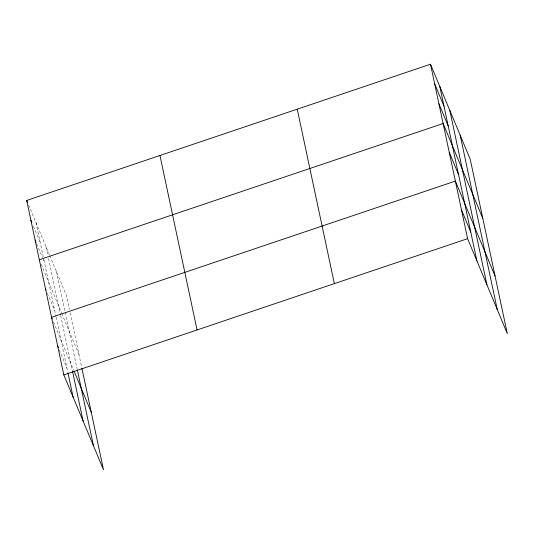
<?xml version="1.0" encoding="UTF-8"?>
<svg xmlns="http://www.w3.org/2000/svg" width="534" height="534" viewBox="0 0 534 534"><rect width="100%" height="100%" fill="white"/><g stroke="black" fill="none" stroke-linecap="round" stroke-linejoin="round"><path stroke-width="0.4" stroke-dasharray="2.67 2" d="M28.622 205.043L49.468 254.872M49.782 255.619L66.39 295.335L69.42 309.566M33.468 226.343L40.19 242.423M36.712 243.818L42.48 257.595M42.8 258.363L44.395 262.194M41.238 264.357L61.457 312.69M61.77 313.438L79.012 354.649M47.366 293.139L54.728 310.748M53.487 321.922L73.705 370.256M59.287 349.944L66.977 368.313M70.094 312.73L81.729 367.439M56.357 271.345L64.768 310.888M65.108 312.47L77.143 369.041M46.017 246.635L47.873 255.332M48.541 258.496L60.509 314.746M60.682 315.541L72.584 371.51M35.985 222.651L43.221 256.654M43.895 259.818L55.916 316.342M56.09 317.143L67.825 372.311"/><path stroke-width="0.8" d="M81.902 368.24L103.503 469.786L63.813 374.901L26.7 200.45L430.497 64.213L470.187 159.099L507.3 333.55L467.61 238.665L430.497 64.213M39.316 259.764L443.113 123.528L482.809 218.413M63.813 374.901L467.61 238.665M434.703 83.985L443.988 106.186M438.908 103.756L448.193 125.957M449.241 152.31L458.526 174.511M495.051 275.985L455.362 181.099L51.564 317.329L52.205 318.865M461.483 209.882L470.774 232.083M26.7 200.45L27.661 202.746M30.905 220.222L31.866 222.518M35.111 239.993L36.072 242.289M45.443 288.547L46.084 290.075M74.019 371.01L91.254 412.215M57.685 346.119L58.326 347.647M460.154 135.115L497.267 309.566M449.815 110.398L486.928 284.849M439.782 86.415L476.895 260.866M297.244 109.17L334.357 283.621M159.953 155.494L197.066 329.945M77.31 369.842L93.47 445.803M72.584 371.51L83.13 421.086M67.998 373.112L73.098 397.102"/></g></svg>
